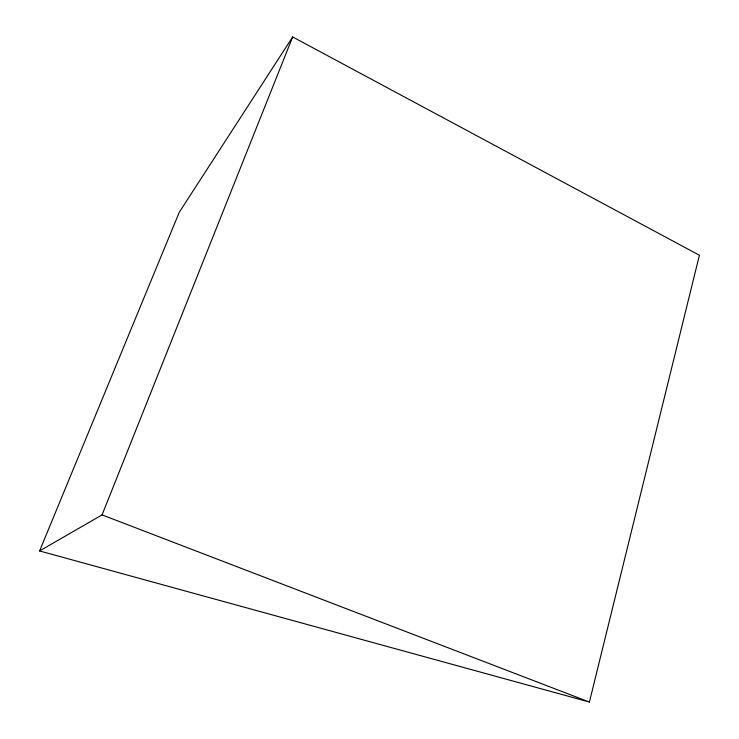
<?xml version="1.0" encoding="UTF-8"?>
<svg xmlns="http://www.w3.org/2000/svg" width="739" height="739" viewBox="0 0 739 739"><rect width="100%" height="100%" fill="white"/><g stroke="black" fill="none" stroke-linecap="round" stroke-linejoin="round"><path stroke-width="1.11" d="M589.408 702.05L699.408 255.241L292.662 36.95L179.254 212.296L39.592 550.943L589.408 702.05L102.065 514.898L39.592 550.943M102.065 514.898L292.662 36.95"/></g></svg>
